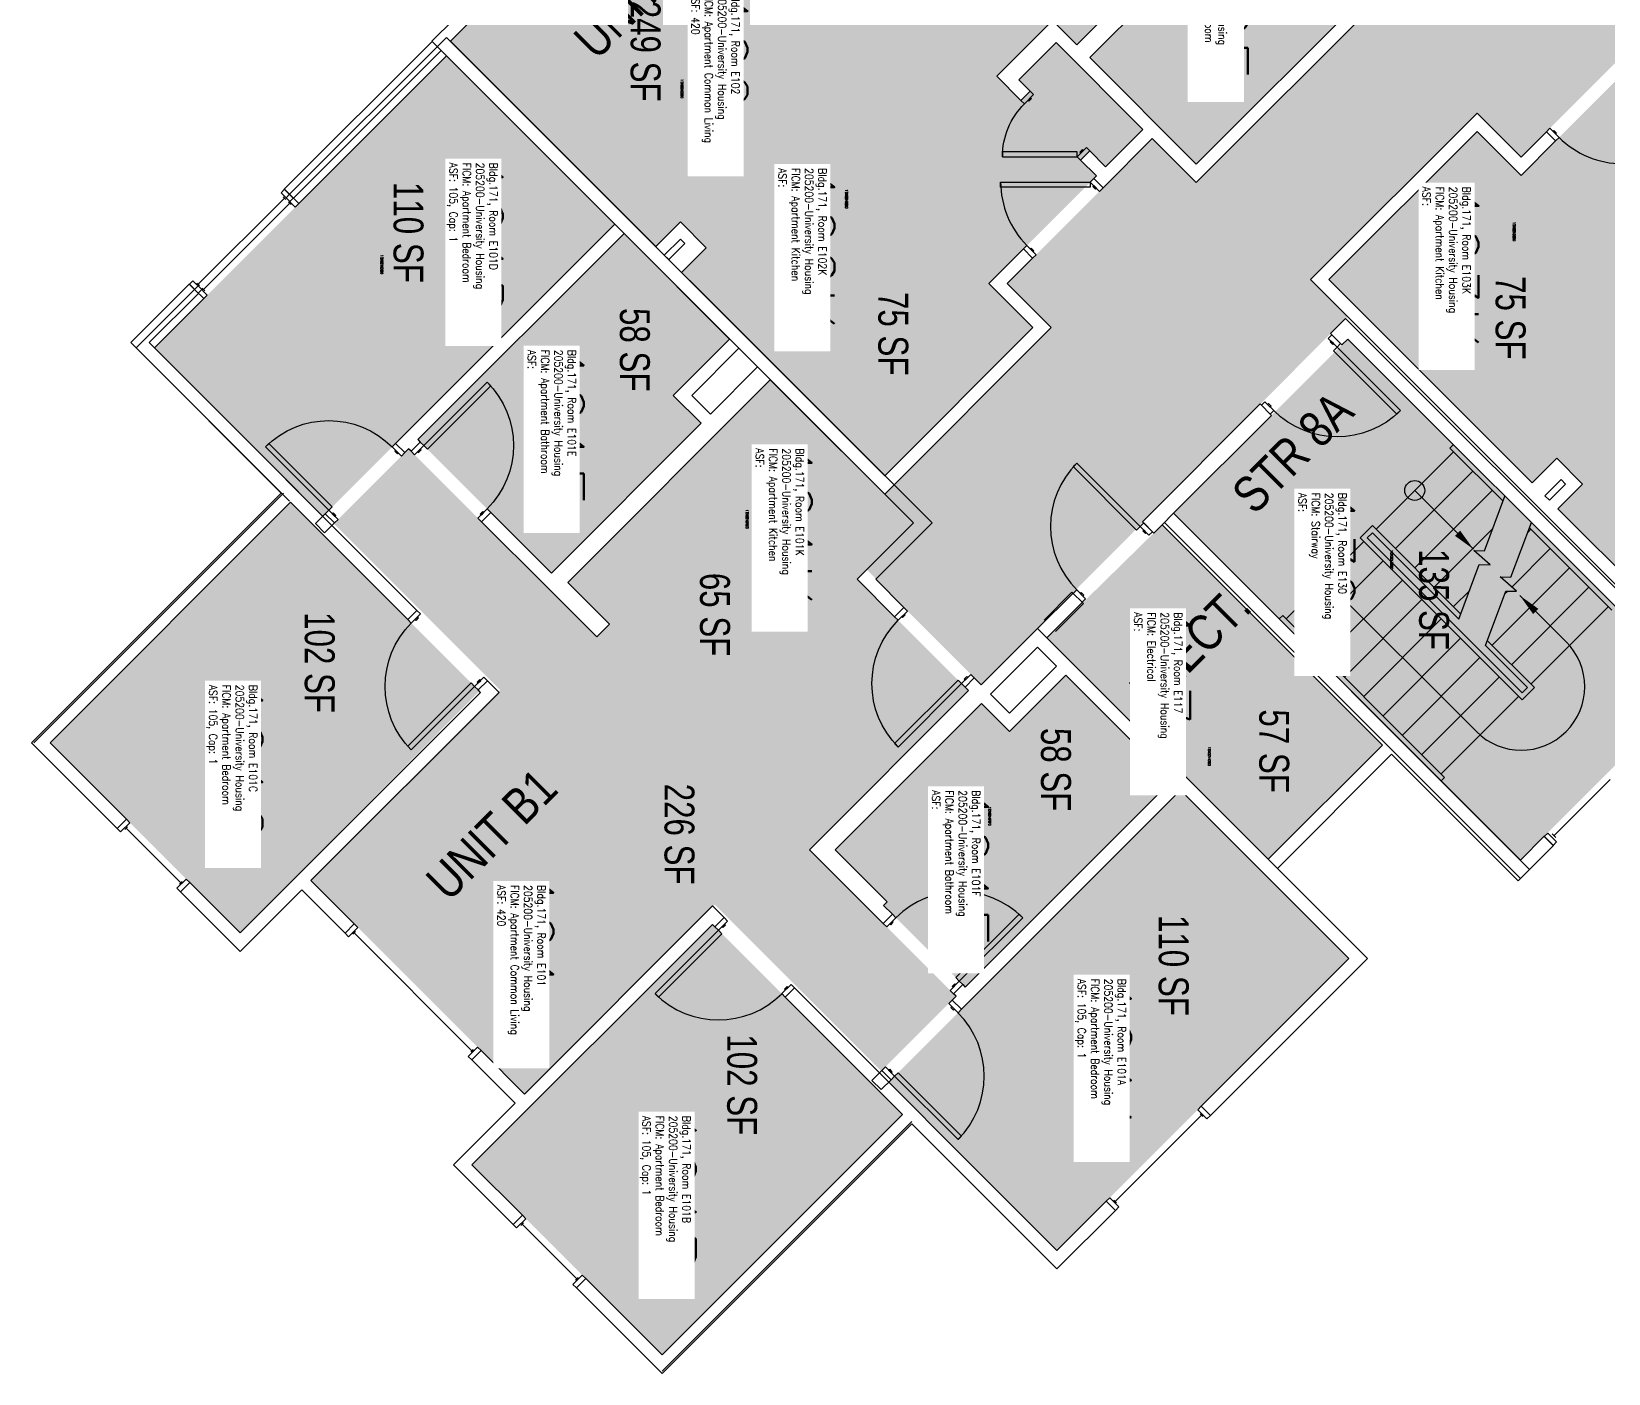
# Model space of a CAD drawing. Header units: inches. Extents: x 9163 to 12768, y -254 to 1312.
# Drawn here: x 9163 to 9797, y -254 to 285 of the extents above; entities that cross this region are included whole.
import ezdxf
from ezdxf.enums import TextEntityAlignment as Align

# ---------------------------------------------------------------- set-up
doc = ezdxf.new("R2010")
doc.units = ezdxf.units.IN
doc.header["$LTSCALE"] = 48
doc.header["$MEASUREMENT"] = 0
for name, color, linetype in [('A-AREA-IDEN', 1, 'Continuous'), ('A-DOOR', 2, 'Continuous'), ('A-FLOR', 94, 'Continuous'), ('A-GLAZ', 1, 'Continuous'), ('A-IDEN-RNUM', 7, 'Continuous'), ('A-IDEN-SNUM', 4, 'Continuous'), ('A-IDEN-VNUM', 4, 'Continuous'), ('A-WALL', 5, 'Continuous'), ('AREA-TEXT', 3, 'Continuous'), ('Rooms-Category-Color', 7, 'Continuous'), ('Rooms-College-Color', 7, 'Continuous'), ('Rooms-Department-Color', 7, 'Continuous'), ('Rooms-Division-Color', 7, 'Continuous'), ('Rooms-Information', 7, 'Continuous')]:
    doc.layers.add(name, color=color, linetype=linetype)
doc.styles.add('AREA', font='arial.ttf', dxfattribs={"width": 0.75, "height": 12})
doc.styles.add('DIMS', font='ARIALN.TTF')
doc.styles.add('ROOMSNUMBER', font='txt.shx', dxfattribs={"height": 0.03})
doc.styles.add('ROOMVNUMBER', font='simplex.shx', dxfattribs={"width": 0.85})
doc.styles.get("Standard").update_dxf_attribs({"font": 'ARIALN.TTF'})
doc.dimstyles.new('NBA 2004', dxfattribs={"dimscale": 128, "dimtxt": 0.125, "dimasz": 0.09375, "dimexe": 0.125, "dimexo": 0.125, "dimgap": 0.0625, "dimtad": 1, "dimdec": 3, "dimzin": 3, "dimdsep": 46, "dimlunit": 4, "dimtxsty": 'DIMS', "dimblk": 'ARCHTICK', "dimcen": 0.09375, "dimdle": 0.125, "dimclrd": 256, "dimclre": 256, "dimclrt": 2, "dimadec": 0, "dimazin": 0, "dimtfac": 0.75, "dimtdec": 3, "dimtmove": 2, "dimatfit": 2, "dimfxl": 0.125, "dimfrac": 2, "dimtolj": 1, "dimtzin": 0, "dimlwd": -1, "dimlwe": -1, "dimarcsym": 0})

# ---------------------------------------------------------------- blocks, each defined once
blk = doc.blocks.new('_ArchTick')
at = {"color": 0, "linetype": 'ByBlock', "const_width": 0.15}
blk.add_lwpolyline([(-0.5, -0.5), (0.5, 0.5)], dxfattribs=at)

msp = doc.modelspace()

# ---------------------------------------------------------------- hatches: boundary and pattern name
at = {"layer": 'Rooms-Category-Color', "true_color": 0xadadad}
for points in [[(10981.46, 999.18), (10981.46, 1009.26), (10925.69, 1009.26), (10925.69, 1034.26), (10843.37, 1034.26), (10843.37, 1009.26), (10416.27, 1009.26), (10206, 798.98), (10188.32, 816.66), (10130.11, 758.45), (10147.79, 740.77), (9631.02, 224.01), (9613.34, 241.68), (9555.13, 183.47), (9572.81, 165.79), (9505.89, 98.87), (9517.47, 87.29), (9506.15, 75.98), (9498.72, 68.54), (9513.59, 53.35), (9544.69, 22.24), (9691.06, 169.49), (9691.77, 170.2), (9676.92, 185.05), (9743.84, 251.97), (9761.52, 234.29), (9819.73, 292.51), (9802.05, 310.18), (10318.82, 826.95), (10336.49, 809.27), (10394.71, 867.48), (10377.03, 885.16), (10443.95, 952.08), (10554.07, 841.95), (10632.39, 920.61), (10981.46, 920.61)], [(9761.24, -48.12), (9831.24, 21.88), (9691.94, 161.18), (9621.94, 91.18)], [(9659.95, -47.77), (9705.82, -1.89), (9617.34, 86.58), (9571.03, 41.15)]]:
    msp.add_hatch(color=253, dxfattribs=at).paths.add_polyline_path(points)
at = {"layer": 'Rooms-Category-Color', "true_color": 0x728ef3}
for points in [[(9413.87, 198.31), (9473.37, 257.81), (9547.71, 183.47), (9590.93, 226.69), (9584.6, 233.02), (9588.31, 236.73), (9594.64, 230.41), (9609.63, 245.4), (9574.72, 280.31), (9559.73, 265.32), (9564.27, 260.78), (9560.56, 257.06), (9550.89, 266.73), (9573.3, 289.15), (9583.11, 279.34), (9603.44, 299.67), (9593.63, 309.48), (9718.11, 433.95), (9727.92, 424.14), (9748.25, 444.47), (9707.24, 485.48), (9512.78, 291.03), (9427.22, 376.59), (9331.41, 280.77)], [(9776.35, 93.04), (9835.85, 152.54), (9761.52, 226.87), (9804.74, 270.09), (9811.07, 263.76), (9814.78, 267.48), (9808.45, 273.8), (9823.44, 288.79), (9858.36, 253.88), (9843.37, 238.89), (9838.82, 243.43), (9835.11, 239.72), (9844.78, 230.05), (9867.2, 252.47), (9857.38, 262.28), (9877.71, 282.61), (9887.52, 272.8), (10012, 397.27), (10002.19, 407.08), (10022.52, 427.41), (10063.53, 386.4), (9869.07, 191.94), (9954.63, 106.38), (9858.82, 10.57), (9776.35, 93.04)], [(9711.02, 311.42), (9631.02, 231.43), (9588.24, 274.21), (9612.28, 298.25), (9600.79, 309.74), (9656.75, 365.7)], [(9329.82, 274.94), (9397.43, 207.32), (9309.4, 119.28), (9280.14, 90.03), (9212.53, 157.65)], [(9565.38, 165.79), (9473.37, 257.81), (9423.77, 208.21), (9434.12, 197.87), (9424.22, 187.97), (9505.89, 106.3)], [(9743.84, 244.55), (9835.85, 152.54), (9786.25, 102.94), (9775.91, 113.28), (9766.01, 103.38), (9684.34, 185.05)], [(9443.57, 161.18), (9420.95, 138.56), (9432.17, 127.33), (9371.98, 67.14), (9318.33, 120.79), (9401.15, 203.61)], [(9459.92, 144.83), (9517.47, 87.29), (9436.06, 5.89), (9378.52, 63.43)], [(9494.84, 64.67), (9539.57, 19.94), (9475.66, -43.97), (9534.52, -102.83), (9504.47, -132.88), (9437.65, -66.06), (9361.37, -142.34), (9275.1, -56.07), (9351.38, 20.21), (9284.56, 87.03), (9314.61, 117.08), (9390.19, 41.51), (9395.31, 46.63), (9436.06, 5.89)], [(9267.15, 95.6), (9343.03, 19.72), (9246.91, -77.38), (9170.54, -1.01)], [(9538.24, -99.12), (9505.45, -66.33), (9506.86, -64.91), (9485.92, -43.97), (9544.7, 14.81), (9556.01, 3.5), (9578.63, 26.13), (9621.06, -16.3)], [(9624.77, -20.01), (9692.39, -87.63), (9575.09, -204.92), (9507.48, -137.3)], [(9436.68, -73.93), (9513.05, -150.29), (9416.44, -246.9), (9340.07, -170.54)]]:
    msp.add_hatch(color=171, dxfattribs=at).paths.add_polyline_path(points)
at = {"layer": 'Rooms-College-Color', "true_color": 0xadadad}
for points in [[(10981.46, 999.18), (10981.46, 1009.26), (10925.69, 1009.26), (10925.69, 1034.26), (10843.37, 1034.26), (10843.37, 1009.26), (10416.27, 1009.26), (10206, 798.98), (10188.32, 816.66), (10130.11, 758.45), (10147.79, 740.77), (9631.02, 224.01), (9613.34, 241.68), (9555.13, 183.47), (9572.81, 165.79), (9505.89, 98.87), (9517.47, 87.29), (9506.15, 75.98), (9498.72, 68.54), (9513.59, 53.35), (9544.69, 22.24), (9691.06, 169.49), (9691.77, 170.2), (9676.92, 185.05), (9743.84, 251.97), (9761.52, 234.29), (9819.73, 292.51), (9802.05, 310.18), (10318.82, 826.95), (10336.49, 809.27), (10394.71, 867.48), (10377.03, 885.16), (10443.95, 952.08), (10554.07, 841.95), (10632.39, 920.61), (10981.46, 920.61)], [(9413.87, 198.31), (9473.37, 257.81), (9547.71, 183.47), (9590.93, 226.69), (9584.6, 233.02), (9588.31, 236.73), (9594.64, 230.41), (9609.63, 245.4), (9574.72, 280.31), (9559.73, 265.32), (9564.27, 260.78), (9560.56, 257.06), (9550.89, 266.73), (9573.3, 289.15), (9583.11, 279.34), (9603.44, 299.67), (9593.63, 309.48), (9718.11, 433.95), (9727.92, 424.14), (9748.25, 444.47), (9707.24, 485.48), (9512.78, 291.03), (9427.22, 376.59), (9331.41, 280.77)], [(9776.35, 93.04), (9835.85, 152.54), (9761.52, 226.87), (9804.74, 270.09), (9811.07, 263.76), (9814.78, 267.48), (9808.45, 273.8), (9823.44, 288.79), (9858.36, 253.88), (9843.37, 238.89), (9838.82, 243.43), (9835.11, 239.72), (9844.78, 230.05), (9867.2, 252.47), (9857.38, 262.28), (9877.71, 282.61), (9887.52, 272.8), (10012, 397.27), (10002.19, 407.08), (10022.52, 427.41), (10063.53, 386.4), (9869.07, 191.94), (9954.63, 106.38), (9858.82, 10.57), (9776.35, 93.04)], [(9711.02, 311.42), (9631.02, 231.43), (9588.24, 274.21), (9612.28, 298.25), (9600.79, 309.74), (9656.75, 365.7)], [(9329.82, 274.94), (9397.43, 207.32), (9309.4, 119.28), (9280.14, 90.03), (9212.53, 157.65)], [(9565.38, 165.79), (9473.37, 257.81), (9423.77, 208.21), (9434.12, 197.87), (9424.22, 187.97), (9505.89, 106.3)], [(9743.84, 244.55), (9835.85, 152.54), (9786.25, 102.94), (9775.91, 113.28), (9766.01, 103.38), (9684.34, 185.05)], [(9443.57, 161.18), (9420.95, 138.56), (9432.17, 127.33), (9371.98, 67.14), (9318.33, 120.79), (9401.15, 203.61)], [(9761.24, -48.12), (9831.24, 21.88), (9691.94, 161.18), (9621.94, 91.18)], [(9459.92, 144.83), (9517.47, 87.29), (9436.06, 5.89), (9378.52, 63.43)], [(9494.84, 64.67), (9539.57, 19.94), (9475.66, -43.97), (9534.52, -102.83), (9504.47, -132.88), (9437.65, -66.06), (9361.37, -142.34), (9275.1, -56.07), (9351.38, 20.21), (9284.56, 87.03), (9314.61, 117.08), (9390.19, 41.51), (9395.31, 46.63), (9436.06, 5.89)], [(9267.15, 95.6), (9343.03, 19.72), (9246.91, -77.38), (9170.54, -1.01)], [(9659.95, -47.77), (9705.82, -1.89), (9617.34, 86.58), (9571.03, 41.15)], [(9538.24, -99.12), (9505.45, -66.33), (9506.86, -64.91), (9485.92, -43.97), (9544.7, 14.81), (9556.01, 3.5), (9578.63, 26.13), (9621.06, -16.3)], [(9624.77, -20.01), (9692.39, -87.63), (9575.09, -204.92), (9507.48, -137.3)], [(9436.68, -73.93), (9513.05, -150.29), (9416.44, -246.9), (9340.07, -170.54)]]:
    msp.add_hatch(color=253, dxfattribs=at).paths.add_polyline_path(points)
at = {"layer": 'Rooms-Department-Color', "true_color": 0xacacac}
for points in [[(10981.46, 999.18), (10981.46, 1009.26), (10925.69, 1009.26), (10925.69, 1034.26), (10843.37, 1034.26), (10843.37, 1009.26), (10416.27, 1009.26), (10206, 798.98), (10188.32, 816.66), (10130.11, 758.45), (10147.79, 740.77), (9631.02, 224.01), (9613.34, 241.68), (9555.13, 183.47), (9572.81, 165.79), (9505.89, 98.87), (9517.47, 87.29), (9506.15, 75.98), (9498.72, 68.54), (9513.59, 53.35), (9544.69, 22.24), (9691.06, 169.49), (9691.77, 170.2), (9676.92, 185.05), (9743.84, 251.97), (9761.52, 234.29), (9819.73, 292.51), (9802.05, 310.18), (10318.82, 826.95), (10336.49, 809.27), (10394.71, 867.48), (10377.03, 885.16), (10443.95, 952.08), (10554.07, 841.95), (10632.39, 920.61), (10981.46, 920.61)], [(9761.24, -48.12), (9831.24, 21.88), (9691.94, 161.18), (9621.94, 91.18)], [(9659.95, -47.77), (9705.82, -1.89), (9617.34, 86.58), (9571.03, 41.15)]]:
    msp.add_hatch(color=253, dxfattribs=at).paths.add_polyline_path(points)
at = {"layer": 'Rooms-Department-Color', "true_color": 0x604aed}
for points in [[(9413.87, 198.31), (9473.37, 257.81), (9547.71, 183.47), (9590.93, 226.69), (9584.6, 233.02), (9588.31, 236.73), (9594.64, 230.41), (9609.63, 245.4), (9574.72, 280.31), (9559.73, 265.32), (9564.27, 260.78), (9560.56, 257.06), (9550.89, 266.73), (9573.3, 289.15), (9583.11, 279.34), (9603.44, 299.67), (9593.63, 309.48), (9718.11, 433.95), (9727.92, 424.14), (9748.25, 444.47), (9707.24, 485.48), (9512.78, 291.03), (9427.22, 376.59), (9331.41, 280.77)], [(9776.35, 93.04), (9835.85, 152.54), (9761.52, 226.87), (9804.74, 270.09), (9811.07, 263.76), (9814.78, 267.48), (9808.45, 273.8), (9823.44, 288.79), (9858.36, 253.88), (9843.37, 238.89), (9838.82, 243.43), (9835.11, 239.72), (9844.78, 230.05), (9867.2, 252.47), (9857.38, 262.28), (9877.71, 282.61), (9887.52, 272.8), (10012, 397.27), (10002.19, 407.08), (10022.52, 427.41), (10063.53, 386.4), (9869.07, 191.94), (9954.63, 106.38), (9858.82, 10.57), (9776.35, 93.04)], [(9711.02, 311.42), (9631.02, 231.43), (9588.24, 274.21), (9612.28, 298.25), (9600.79, 309.74), (9656.75, 365.7)], [(9329.82, 274.94), (9397.43, 207.32), (9309.4, 119.28), (9280.14, 90.03), (9212.53, 157.65)], [(9565.38, 165.79), (9473.37, 257.81), (9423.77, 208.21), (9434.12, 197.87), (9424.22, 187.97), (9505.89, 106.3)], [(9743.84, 244.55), (9835.85, 152.54), (9786.25, 102.94), (9775.91, 113.28), (9766.01, 103.38), (9684.34, 185.05)], [(9443.57, 161.18), (9420.95, 138.56), (9432.17, 127.33), (9371.98, 67.14), (9318.33, 120.79), (9401.15, 203.61)], [(9459.92, 144.83), (9517.47, 87.29), (9436.06, 5.89), (9378.52, 63.43)], [(9494.84, 64.67), (9539.57, 19.94), (9475.66, -43.97), (9534.52, -102.83), (9504.47, -132.88), (9437.65, -66.06), (9361.37, -142.34), (9275.1, -56.07), (9351.38, 20.21), (9284.56, 87.03), (9314.61, 117.08), (9390.19, 41.51), (9395.31, 46.63), (9436.06, 5.89)], [(9267.15, 95.6), (9343.03, 19.72), (9246.91, -77.38), (9170.54, -1.01)], [(9538.24, -99.12), (9505.45, -66.33), (9506.86, -64.91), (9485.92, -43.97), (9544.7, 14.81), (9556.01, 3.5), (9578.63, 26.13), (9621.06, -16.3)], [(9624.77, -20.01), (9692.39, -87.63), (9575.09, -204.92), (9507.48, -137.3)], [(9436.68, -73.93), (9513.05, -150.29), (9416.44, -246.9), (9340.07, -170.54)]]:
    msp.add_hatch(color=173, dxfattribs=at).paths.add_polyline_path(points)
at = {"layer": 'Rooms-Division-Color', "true_color": 0xadadad}
for points in [[(10981.46, 999.18), (10981.46, 1009.26), (10925.69, 1009.26), (10925.69, 1034.26), (10843.37, 1034.26), (10843.37, 1009.26), (10416.27, 1009.26), (10206, 798.98), (10188.32, 816.66), (10130.11, 758.45), (10147.79, 740.77), (9631.02, 224.01), (9613.34, 241.68), (9555.13, 183.47), (9572.81, 165.79), (9505.89, 98.87), (9517.47, 87.29), (9506.15, 75.98), (9498.72, 68.54), (9513.59, 53.35), (9544.69, 22.24), (9691.06, 169.49), (9691.77, 170.2), (9676.92, 185.05), (9743.84, 251.97), (9761.52, 234.29), (9819.73, 292.51), (9802.05, 310.18), (10318.82, 826.95), (10336.49, 809.27), (10394.71, 867.48), (10377.03, 885.16), (10443.95, 952.08), (10554.07, 841.95), (10632.39, 920.61), (10981.46, 920.61)], [(9761.24, -48.12), (9831.24, 21.88), (9691.94, 161.18), (9621.94, 91.18)], [(9659.95, -47.77), (9705.82, -1.89), (9617.34, 86.58), (9571.03, 41.15)]]:
    msp.add_hatch(color=253, dxfattribs=at).paths.add_polyline_path(points)
at = {"layer": 'Rooms-Division-Color', "true_color": 0x604aed}
for points in [[(9413.87, 198.31), (9473.37, 257.81), (9547.71, 183.47), (9590.93, 226.69), (9584.6, 233.02), (9588.31, 236.73), (9594.64, 230.41), (9609.63, 245.4), (9574.72, 280.31), (9559.73, 265.32), (9564.27, 260.78), (9560.56, 257.06), (9550.89, 266.73), (9573.3, 289.15), (9583.11, 279.34), (9603.44, 299.67), (9593.63, 309.48), (9718.11, 433.95), (9727.92, 424.14), (9748.25, 444.47), (9707.24, 485.48), (9512.78, 291.03), (9427.22, 376.59), (9331.41, 280.77)], [(9776.35, 93.04), (9835.85, 152.54), (9761.52, 226.87), (9804.74, 270.09), (9811.07, 263.76), (9814.78, 267.48), (9808.45, 273.8), (9823.44, 288.79), (9858.36, 253.88), (9843.37, 238.89), (9838.82, 243.43), (9835.11, 239.72), (9844.78, 230.05), (9867.2, 252.47), (9857.38, 262.28), (9877.71, 282.61), (9887.52, 272.8), (10012, 397.27), (10002.19, 407.08), (10022.52, 427.41), (10063.53, 386.4), (9869.07, 191.94), (9954.63, 106.38), (9858.82, 10.57), (9776.35, 93.04)], [(9711.02, 311.42), (9631.02, 231.43), (9588.24, 274.21), (9612.28, 298.25), (9600.79, 309.74), (9656.75, 365.7)], [(9329.82, 274.94), (9397.43, 207.32), (9309.4, 119.28), (9280.14, 90.03), (9212.53, 157.65)], [(9565.38, 165.79), (9473.37, 257.81), (9423.77, 208.21), (9434.12, 197.87), (9424.22, 187.97), (9505.89, 106.3)], [(9743.84, 244.55), (9835.85, 152.54), (9786.25, 102.94), (9775.91, 113.28), (9766.01, 103.38), (9684.34, 185.05)], [(9443.57, 161.18), (9420.95, 138.56), (9432.17, 127.33), (9371.98, 67.14), (9318.33, 120.79), (9401.15, 203.61)], [(9459.92, 144.83), (9517.47, 87.29), (9436.06, 5.89), (9378.52, 63.43)], [(9494.84, 64.67), (9539.57, 19.94), (9475.66, -43.97), (9534.52, -102.83), (9504.47, -132.88), (9437.65, -66.06), (9361.37, -142.34), (9275.1, -56.07), (9351.38, 20.21), (9284.56, 87.03), (9314.61, 117.08), (9390.19, 41.51), (9395.31, 46.63), (9436.06, 5.89)], [(9267.15, 95.6), (9343.03, 19.72), (9246.91, -77.38), (9170.54, -1.01)], [(9538.24, -99.12), (9505.45, -66.33), (9506.86, -64.91), (9485.92, -43.97), (9544.7, 14.81), (9556.01, 3.5), (9578.63, 26.13), (9621.06, -16.3)], [(9624.77, -20.01), (9692.39, -87.63), (9575.09, -204.92), (9507.48, -137.3)], [(9436.68, -73.93), (9513.05, -150.29), (9416.44, -246.9), (9340.07, -170.54)]]:
    msp.add_hatch(color=173, dxfattribs=at).paths.add_polyline_path(points)

# ---------------------------------------------------------------- linework, layer by layer
at = {"layer": 'A-DOOR'}
for points in [[(9565.69, 259.36), (9564.27, 260.78), (9560.56, 257.06), (9561.97, 255.65)], [(9564.45, 258.12), (9564.8, 257.77), (9563.74, 256.71), (9563.39, 257.06)], [(9773.11, 245.88), (9771.69, 244.47), (9775.4, 240.76), (9776.82, 242.17)], [(9774.34, 244.64), (9774.7, 245), (9775.76, 243.94), (9775.4, 243.58)], [(9583.19, 234.44), (9583.19, 236.44), (9553.19, 236.44), (9553.19, 234.44)], [(9586.9, 238.15), (9588.31, 236.73), (9584.6, 233.02), (9583.19, 234.44)], [(9585.66, 236.91), (9585.31, 237.26), (9584.25, 236.2), (9584.6, 235.85)], [(9588.46, 224.23), (9588.46, 222.23), (9552.46, 222.23), (9552.46, 224.23)], [(9592.18, 220.51), (9593.59, 221.93), (9589.88, 225.64), (9588.46, 224.23)], [(9590.94, 221.75), (9590.58, 221.4), (9589.52, 222.46), (9589.88, 222.81)], [(9566.72, 195.06), (9565.31, 193.64), (9561.59, 197.36), (9563.01, 198.77)], [(9565.48, 196.3), (9565.84, 196.65), (9564.78, 197.71), (9564.42, 197.36)], [(9684.08, 161.45), (9685.49, 162.86), (9689.03, 159.33), (9687.61, 157.91)], [(9685.14, 160.39), (9684.78, 160.04), (9685.85, 158.97), (9686.2, 159.33)], [(9687.61, 157.91), (9686.2, 156.5), (9711.65, 131.04), (9713.07, 132.46)], [(9320.71, 118.4), (9322.13, 116.99), (9347.58, 142.45), (9346.17, 143.86)], [(9658.62, 135.99), (9657.21, 134.58), (9660.74, 131.04), (9662.16, 132.46)], [(9659.68, 134.93), (9660.04, 135.29), (9661.1, 134.23), (9660.74, 133.87)], [(9282.53, 92.41), (9283.94, 93.83), (9258.48, 119.28), (9257.07, 117.87)], [(9311.69, 114.16), (9313.11, 115.57), (9309.4, 119.28), (9307.98, 117.87)], [(9310.46, 115.4), (9310.1, 115.04), (9309.04, 116.1), (9309.4, 116.46)], [(9317, 114.69), (9315.59, 116.11), (9319.3, 119.82), (9320.71, 118.4)], [(9318.24, 115.93), (9318.59, 115.58), (9319.65, 116.64), (9319.3, 116.99)], [(9608.51, 85.88), (9607.09, 84.46), (9581.64, 109.92), (9583.05, 111.33)], [(9286.24, 88.7), (9284.82, 87.29), (9281.11, 91), (9282.53, 92.41)], [(9285, 89.94), (9285.35, 90.29), (9284.29, 91.35), (9283.94, 91)], [(9342.46, 89.24), (9343.87, 87.82), (9347.58, 91.53), (9346.17, 92.95)], [(9343.69, 90.47), (9343.34, 90.83), (9344.4, 91.89), (9344.75, 91.53)], [(9612.04, 82.34), (9613.46, 83.76), (9609.92, 87.29), (9608.51, 85.88)], [(9610.98, 83.4), (9610.63, 83.05), (9609.57, 84.11), (9609.92, 84.46)], [(9586.59, 56.89), (9585.17, 55.47), (9581.64, 59.01), (9583.05, 60.42)], [(9585.52, 57.95), (9585.88, 58.3), (9584.82, 59.36), (9584.46, 59.01)], [(9319.39, 50.79), (9317.97, 52.2), (9314.26, 48.49), (9315.67, 47.08)], [(9515, 51.94), (9513.59, 53.35), (9509.87, 49.64), (9511.29, 48.22)], [(9513.76, 50.7), (9514.12, 50.34), (9513.06, 49.28), (9512.7, 49.64)], [(9318.15, 49.55), (9318.5, 49.2), (9317.44, 48.14), (9317.09, 48.49)], [(9540.46, 26.48), (9541.87, 25.07), (9538.16, 21.35), (9536.74, 22.77)], [(9539.22, 25.24), (9538.86, 25.6), (9537.8, 24.54), (9538.16, 24.18)], [(9341.13, 21.62), (9339.72, 23.03), (9314.26, -2.42), (9315.67, -3.84)], [(9344.84, 25.33), (9346.26, 23.92), (9342.54, 20.21), (9341.13, 21.62)], [(9343.61, 24.09), (9343.25, 24.45), (9342.19, 23.39), (9342.54, 23.03)], [(9536.74, 22.77), (9535.33, 24.18), (9509.87, -1.27), (9511.29, -2.69)], [(9442.78, -72.6), (9441.36, -71.19), (9437.65, -74.9), (9439.06, -76.32)], [(9441.54, -73.84), (9441.89, -74.19), (9440.83, -75.25), (9440.48, -74.9)], [(9506.68, -74.99), (9505.27, -73.57), (9508.98, -69.86), (9510.39, -71.28)], [(9507.92, -73.75), (9508.27, -74.11), (9509.33, -73.04), (9508.98, -72.69)], [(9535.85, -96.73), (9534.44, -95.32), (9559.89, -69.86), (9561.31, -71.28)], [(9439.06, -76.32), (9440.48, -77.73), (9415.02, -103.19), (9413.61, -101.77)], [(9468.23, -98.06), (9469.65, -99.47), (9465.93, -103.19), (9464.52, -101.77)], [(9467, -99.3), (9466.64, -98.94), (9465.58, -100), (9465.93, -100.36)], [(9532.14, -100.45), (9533.55, -101.86), (9537.26, -98.15), (9535.85, -96.73)], [(9533.38, -99.21), (9533.02, -98.85), (9534.08, -97.79), (9534.44, -98.15)], [(9531.6, -105.75), (9533.02, -104.34), (9536.73, -108.05), (9535.32, -109.46)], [(9532.84, -106.99), (9532.49, -107.34), (9533.55, -108.4), (9533.9, -108.05)], [(9506.15, -131.21), (9504.73, -132.62), (9508.45, -136.33), (9509.86, -134.92)], [(9507.39, -132.45), (9507.74, -132.09), (9508.8, -133.15), (9508.45, -133.51)], [(9509.86, -134.92), (9511.27, -133.51), (9536.73, -158.96), (9535.32, -160.38)]]:
    msp.add_lwpolyline(points, close=True, dxfattribs=at)
at = {"layer": 'A-DOOR', "extrusion": (2.24931e-68, -2.24931e-68, -1)}
msp.add_arc((-9583.19, 234.44), 30, 360, 45, dxfattribs=at)
at = {"layer": 'A-DOOR'}
for centre, start, end in [((9802.27, 267.63), 225, 270), ((9588.46, 224.23), 180, 225), ((9608.51, 85.88), 135, 225), ((9535.85, -96.73), 45, 135), ((9439.06, -76.32), 225, 315), ((9509.86, -134.92), 315, 45)]:
    msp.add_arc(centre, 36, start, end, dxfattribs=at)
at = {"layer": 'A-DOOR', "extrusion": (0, 0, -1)}
for centre, start, end in [((-9320.71, 118.4), 135, 225), ((-9282.53, 92.41), 45, 135), ((-9687.61, 157.91), 225, 315), ((-9341.13, 21.62), 315, 45), ((-9536.74, 22.77), 315, 45)]:
    msp.add_arc(centre, 36, start, end, dxfattribs=at)
at = {"layer": 'A-FLOR'}
for p, q in [((9703.26, 84.82), (9734.37, 115.93)), ((9732.96, 117.34), (9734.37, 118.76)), ((9732.96, 117.34), (9754.29, 96.01)), ((9711.04, 77.04), (9742.15, 108.15)), ((9718.81, 69.26), (9749.93, 100.37)), ((9696.89, 81.28), (9701.84, 86.23)), ((9699.72, 81.28), (9701.84, 83.4)), ((9737.35, 50.72), (9701.84, 86.23)), ((9736.59, 48.66), (9701.84, 83.4)), ((9726.59, 61.48), (9750.22, 85.11)), ((9764.21, 83.54), (9765.48, 84.82)), ((9764.9, 85.4), (9798.01, 52.29)), ((9698.31, 79.87), (9667.2, 48.75)), ((9696.89, 81.28), (9761.95, 16.23)), ((9699.72, 81.28), (9761.95, 19.06)), ((9757.8, 61.58), (9773.26, 77.04)), ((9706.09, 72.09), (9674.97, 40.98)), ((9682.75, 64.31), (9743.56, 3.5)), ((9713.86, 64.31), (9682.75, 33.2)), ((9749.93, 38.15), (9781.04, 69.26)), ((9749.93, 38.15), (9781.04, 69.26)), ((9734.37, 53.7), (9740.91, 60.24)), ((9754.91, 58.69), (9756.16, 59.94)), ((9757.7, 30.37), (9788.82, 61.48)), ((9721.64, 56.53), (9690.53, 25.42)), ((9765.48, 22.59), (9796.6, 53.7)), ((9665.78, 50.17), (9664.37, 48.75)), ((9665.78, 50.17), (9730.83, -14.89)), ((9729.42, 48.75), (9698.31, 17.64)), ((9737.2, 40.98), (9706.09, 9.86)), ((9747.19, 38.05), (9764.07, 21.18)), ((9747.96, 40.11), (9766.9, 21.18)), ((9744.98, 33.2), (9713.86, 2.09)), ((9752.76, 25.42), (9721.64, -5.69)), ((9761.95, 19.06), (9764.07, 21.18)), ((9761.95, 16.23), (9766.9, 21.18)), ((9760.53, 17.64), (9729.42, -13.47)), ((9730.83, -14.89), (9729.42, -16.3))]:
    msp.add_line(p, q, dxfattribs=at)
for points in [[(9736.59, 48.66), (9744.76, 70.56), (9749.14, 70.5), (9742.49, 76.22), (9746.87, 76.17), (9755.06, 98.06)], [(9747.19, 38.05), (9755.36, 59.95), (9759.75, 59.9), (9753.1, 65.61), (9757.48, 65.56), (9765.67, 87.46)]]:
    msp.add_lwpolyline(points, dxfattribs=at)
for centre in [(9718.81, 100.37), (9682.75, 64.31)]:
    msp.add_circle(centre, 4, dxfattribs=at)
msp.add_arc((9761.59, 21.53), 25.5, 225, 45, dxfattribs=at)
at = {"layer": 'A-GLAZ'}
for p, q in [((9264.75, 217.8), (9230.1, 183.16)), ((9266.86, 215.7), (9232.21, 181.05)), ((9264.75, 221.34), (9263.34, 219.93)), ((9263.34, 219.93), (9266.87, 216.39)), ((9264.22, 218.33), (9265.28, 217.27)), ((9264.58, 218.69), (9265.64, 217.63)), ((9268.29, 217.8), (9264.75, 221.34)), ((9267.39, 215.17), (9266.33, 216.23)), ((9266.87, 216.39), (9268.29, 217.8)), ((9226.56, 183.16), (9227.97, 184.58)), ((9227.97, 184.58), (9231.51, 181.04)), ((9230.09, 179.63), (9226.56, 183.16)), ((9230.27, 182.28), (9229.21, 183.34)), ((9229.57, 183.69), (9230.63, 182.63)), ((9231.51, 181.04), (9230.09, 179.63)), ((9232.74, 180.52), (9231.68, 181.58)), ((9774.76, -38.31), (9797.39, -15.68)), ((9201.65, -34.77), (9200.59, -35.83)), ((9223.04, -57.22), (9201.12, -35.3)), ((9775.47, -39.02), (9774.06, -37.6)), ((9223.57, -56.69), (9222.51, -57.75)), ((9293.22, -76.85), (9292.16, -77.91)), ((9340.07, -124.75), (9292.69, -77.38)), ((9340.6, -124.22), (9339.54, -125.28)), ((9633.14, -150.59), (9598.49, -185.23)), ((9633.67, -151.12), (9632.61, -150.06)), ((9599.02, -185.76), (9597.96, -184.7)), ((9360.75, -193.87), (9359.69, -194.93)), ((9360.22, -194.4), (9382.14, -216.32)), ((9382.67, -215.79), (9381.61, -216.85))]:
    msp.add_line(p, q, dxfattribs=at)
for points in [[(9265.36, 217.91), (9266.77, 219.32), (9270.48, 215.61), (9269.07, 214.19)], [(9230, 182.55), (9228.59, 181.14), (9232.3, 177.42), (9233.71, 178.84)], [(9198.91, -36.81), (9197.5, -35.39), (9201.21, -31.68), (9202.63, -33.09)], [(9772.29, -37.25), (9770.87, -38.66), (9774.41, -42.2), (9775.82, -40.78)], [(9221.54, -59.43), (9222.96, -60.85), (9226.67, -57.13), (9225.25, -55.72)], [(9290.48, -78.88), (9289.07, -77.46), (9292.78, -73.75), (9294.2, -75.17)], [(9338.57, -126.96), (9339.98, -128.38), (9343.69, -124.66), (9342.28, -123.25)], [(9631.64, -148.38), (9633.05, -146.96), (9636.77, -150.67), (9635.35, -152.09)], [(9596.28, -183.73), (9594.87, -185.15), (9598.58, -188.86), (9600, -187.44)], [(9358.01, -195.9), (9356.6, -194.49), (9360.31, -190.78), (9361.73, -192.19)], [(9380.64, -218.53), (9382.05, -219.95), (9385.77, -216.23), (9384.35, -214.82)]]:
    msp.add_lwpolyline(points, close=True, dxfattribs=at)
at = {"layer": 'A-WALL'}
for p, q in [((9800.31, 393.29), (9631.02, 224.01)), ((9631.02, 231.43), (9711.02, 311.43)), ((9323.98, 280.77), (9350.41, 307.2)), ((9354.12, 303.48), (9331.41, 280.77)), ((9583.11, 279.34), (9603.44, 299.67)), ((9612.28, 298.25), (9588.24, 274.21)), ((9550.89, 266.73), (9573.3, 289.15)), ((9573.3, 289.15), (9583.11, 279.34)), ((9324.01, 280.75), (9264.66, 221.43)), ((9266.77, 219.32), (9329.82, 282.36)), ((9505.89, 98.87), (9323.98, 280.77)), ((9327.72, 277.03), (9324.01, 280.75)), ((9329.82, 282.36), (9524.89, 87.29)), ((9331.41, 280.77), (9413.87, 198.31)), ((9574.72, 280.31), (9559.73, 265.32)), ((9609.63, 245.4), (9574.72, 280.31)), ((9268.38, 217.71), (9327.72, 277.03)), ((9329.82, 274.94), (9270.48, 215.61)), ((9397.43, 207.32), (9329.82, 274.94)), ((9588.24, 274.21), (9631.02, 231.43)), ((9560.56, 257.06), (9550.89, 266.73)), ((9559.73, 265.32), (9564.27, 260.78)), ((9564.27, 260.78), (9560.56, 257.06)), ((9743.84, 251.97), (9676.92, 185.05)), ((9761.52, 234.29), (9743.84, 251.97)), ((9613.34, 241.68), (9593.59, 221.93)), ((9594.64, 230.41), (9609.63, 245.4)), ((9631.02, 224.01), (9613.34, 241.68)), ((9684.34, 185.05), (9743.84, 244.55)), ((9743.84, 244.55), (9761.52, 226.87)), ((9771.69, 244.47), (9761.52, 234.29)), ((9761.52, 226.87), (9775.4, 240.76)), ((9775.4, 240.76), (9771.69, 244.47)), ((9584.6, 233.02), (9588.31, 236.73)), ((9588.31, 236.73), (9594.64, 230.41)), ((9590.93, 226.69), (9584.6, 233.02)), ((9589.88, 225.64), (9590.93, 226.69)), ((9593.59, 221.93), (9589.88, 225.64)), ((9264.66, 221.43), (9268.38, 217.71)), ((9270.48, 215.61), (9266.77, 219.32)), ((9309.4, 119.28), (9397.43, 207.32)), ((9401.15, 203.61), (9318.33, 120.79)), ((9443.57, 161.18), (9401.15, 203.61)), ((9413.87, 198.31), (9423.77, 208.21)), ((9423.77, 208.21), (9434.12, 197.87)), ((9423.77, 201.31), (9417.32, 194.86)), ((9419.09, 193.09), (9425.54, 199.55)), ((9425.54, 199.55), (9423.77, 201.31)), ((9434.12, 197.87), (9424.22, 187.97)), ((9547.71, 183.47), (9561.59, 197.36)), ((9561.59, 197.36), (9565.31, 193.64)), ((9417.32, 194.86), (9419.09, 193.09)), ((9565.31, 193.64), (9555.13, 183.47)), ((9424.22, 187.97), (9505.89, 106.3)), ((9676.92, 185.05), (9858.82, 3.15)), ((9766.01, 103.38), (9684.34, 185.05)), ((9226.47, 183.25), (9202.98, 159.77)), ((9205.1, 157.65), (9228.59, 181.14)), ((9210.4, 159.77), (9230.18, 179.54)), ((9232.3, 177.42), (9212.53, 157.65)), ((9230.18, 179.54), (9226.47, 183.25)), ((9228.59, 181.14), (9232.3, 177.42)), ((9565.38, 165.79), (9547.71, 183.47)), ((9555.13, 183.47), (9572.81, 165.79)), ((9572.81, 165.79), (9505.89, 98.87)), ((9505.89, 106.3), (9565.38, 165.79)), ((9684.96, 163.39), (9691.06, 169.49)), ((9691.06, 169.49), (9838.67, 21.88)), ((9202.98, 159.77), (9266.71, 96.04)), ((9270.42, 99.75), (9210.4, 159.77)), ((9420.95, 138.56), (9443.57, 161.18)), ((9689.56, 158.8), (9684.96, 163.39)), ((9691.94, 161.18), (9689.56, 158.8)), ((9831.24, 21.88), (9691.94, 161.18)), ((9263.44, 99.31), (9205.1, 157.65)), ((9212.53, 157.65), (9317.97, 52.2)), ((9447.29, 157.47), (9428.37, 138.56)), ((9454.8, 149.96), (9447.29, 157.47)), ((9435.88, 131.04), (9454.8, 149.96)), ((9459.92, 144.83), (9378.52, 63.43)), ((9517.47, 87.29), (9459.92, 144.83)), ((9432.17, 127.33), (9420.95, 138.56)), ((9428.37, 138.56), (9435.88, 131.04)), ((9656.68, 135.11), (9609.39, 87.82)), ((9656.68, 135.11), (9661.27, 130.51)), ((9371.98, 67.14), (9432.17, 127.33)), ((9661.27, 130.51), (9621.94, 91.18)), ((9318.33, 120.79), (9319.3, 119.82)), ((9313.11, 115.57), (9309.4, 119.28)), ((9314.61, 117.08), (9313.11, 115.57)), ((9315.59, 116.11), (9314.61, 117.08)), ((9319.3, 119.82), (9315.59, 116.11)), ((9775.91, 113.28), (9766.01, 103.38)), ((9786.25, 102.94), (9775.91, 113.28)), ((9771.14, 98.25), (9777.59, 104.7)), ((9779.36, 102.94), (9772.91, 96.48)), ((9776.35, 93.04), (9786.25, 102.94)), ((9777.59, 104.7), (9779.36, 102.94)), ((9163.12, -1.01), (9263.44, 99.31)), ((9164, -1.01), (9264.32, 99.31)), ((9267.15, 95.6), (9170.54, -1.01)), ((9314.26, 48.49), (9267.15, 95.6)), ((9772.91, 96.48), (9771.14, 98.25)), ((9277.14, 87.03), (9281.11, 91)), ((9281.11, 91), (9284.82, 87.29)), ((9343.87, 87.82), (9347.58, 91.53)), ((9347.58, 91.53), (9371.98, 67.14)), ((9621.94, 91.18), (9617.34, 86.58)), ((9764.95, -51.83), (9621.94, 91.18)), ((9621.94, 91.18), (9761.24, -48.12)), ((9858.82, 10.57), (9776.35, 93.04)), ((9280.85, 83.31), (9277.14, 87.03)), ((9284.82, 87.29), (9280.85, 83.31)), ((9370.21, 61.48), (9343.87, 87.82)), ((9494.84, 64.67), (9517.47, 87.29)), ((9524.89, 87.29), (9502.27, 64.67)), ((9613.99, 83.23), (9609.39, 87.82)), ((9618.23, 87.47), (9613.99, 83.23)), ((9617.34, 86.58), (9705.82, -1.89)), ((9761.24, -55.54), (9618.23, 87.47)), ((9378.52, 63.43), (9395.31, 46.63)), ((9509.87, 49.64), (9494.84, 64.67)), ((9502.27, 64.67), (9513.59, 53.35)), ((9390.19, 41.51), (9370.21, 61.48)), ((9581.55, 59.1), (9567.32, 44.87)), ((9569.88, 48.31), (9581.11, 59.54)), ((9581.11, 59.54), (9585.7, 54.94)), ((9317.97, 52.2), (9314.26, 48.49)), ((9513.59, 53.35), (9509.87, 49.64)), ((9571.03, 41.15), (9585.26, 55.38)), ((9585.7, 54.94), (9574.48, 43.72)), ((9395.31, 46.63), (9390.19, 41.51)), ((9544.69, 22.24), (9567.32, 44.87)), ((9567.32, 44.87), (9571.03, 41.15)), ((9567.32, 44.87), (9699.81, -87.63)), ((9567.32, 37.44), (9548.41, 18.53)), ((9574.92, 29.84), (9567.32, 37.44)), ((9556.01, 10.93), (9574.92, 29.84)), ((9578.63, 26.13), (9556.01, 3.5)), ((9621.06, -16.3), (9578.63, 26.13)), ((9246.91, -77.38), (9343.52, 19.23)), ((9350.94, 19.23), (9275.37, -56.34)), ((9342.54, 20.21), (9346.26, 23.92)), ((9343.52, 19.23), (9342.54, 20.21)), ((9346.26, 23.92), (9350.94, 19.23)), ((9475.66, -43.97), (9539.57, 19.94)), ((9538.16, 21.35), (9541.87, 25.07)), ((9539.57, 19.94), (9538.16, 21.35)), ((9541.87, 25.07), (9544.69, 22.24)), ((9544.7, 14.81), (9485.92, -43.97)), ((9556.01, 3.5), (9544.7, 14.81)), ((9548.41, 18.53), (9556.01, 10.93)), ((9197.5, -35.39), (9163.12, -1.01)), ((9170.54, -1.01), (9201.21, -31.68)), ((9705.82, -1.89), (9659.95, -47.77)), ((9663.66, -51.48), (9709.53, -5.6)), ((9709.53, -5.6), (9760.36, -56.43)), ((9538.24, -99.12), (9621.06, -16.3)), ((9624.77, -20.01), (9536.73, -108.05)), ((9692.39, -87.63), (9624.77, -20.01)), ((9201.21, -31.68), (9197.5, -35.39)), ((9500.05, -68.36), (9475.66, -43.97)), ((9485.92, -43.97), (9506.86, -64.91)), ((9761.24, -48.12), (9770.79, -38.57)), ((9774.5, -42.29), (9761.24, -55.54)), ((9770.79, -38.57), (9774.5, -42.29)), ((9659.95, -47.77), (9663.66, -51.48)), ((9275.37, -56.34), (9292.78, -73.75)), ((9760.36, -56.43), (9764.95, -51.83)), ((9222.96, -60.85), (9226.67, -57.13)), ((9246.91, -84.8), (9222.96, -60.85)), ((9226.67, -57.13), (9246.91, -77.38)), ((9271.66, -60.05), (9246.91, -84.8)), ((9289.07, -77.46), (9271.66, -60.05)), ((9361.11, -142.08), (9436.68, -66.5)), ((9436.68, -66.5), (9441.36, -71.19)), ((9505.27, -73.57), (9500.05, -68.36)), ((9506.86, -64.91), (9505.45, -66.33)), ((9505.45, -66.33), (9508.98, -69.86)), ((9292.78, -73.75), (9289.07, -77.46)), ((9436.68, -73.93), (9340.07, -170.54)), ((9437.65, -74.9), (9436.68, -73.93)), ((9441.36, -71.19), (9437.65, -74.9)), ((9508.98, -69.86), (9505.27, -73.57)), ((9633.05, -146.96), (9692.39, -87.63)), ((9699.81, -87.63), (9636.77, -150.67)), ((9465.93, -103.19), (9469.65, -99.47)), ((9469.65, -99.47), (9575.09, -204.92)), ((9533.55, -101.86), (9537.26, -98.15)), ((9537.26, -98.15), (9538.24, -99.12)), ((9513.05, -150.3), (9465.93, -103.19)), ((9533.02, -104.34), (9534.52, -102.83)), ((9536.73, -108.05), (9533.02, -104.34)), ((9534.52, -102.83), (9533.55, -101.86)), ((9339.98, -128.38), (9343.69, -124.66)), ((9343.69, -124.66), (9361.11, -142.08)), ((9357.39, -145.79), (9339.98, -128.38)), ((9500.76, -136.6), (9504.73, -132.62)), ((9504.73, -132.62), (9508.45, -136.33)), ((9504.47, -140.31), (9500.76, -136.6)), ((9508.45, -136.33), (9504.47, -140.31)), ((9332.65, -170.54), (9357.39, -145.79)), ((9416.44, -246.9), (9513.05, -150.3)), ((9636.77, -150.67), (9633.05, -146.96)), ((9416.44, -253.45), (9516.76, -153.12)), ((9516.76, -154.01), (9416.44, -254.33)), ((9575.09, -212.34), (9516.76, -154.01)), ((9356.6, -194.49), (9332.65, -170.54)), ((9340.07, -170.54), (9360.31, -190.78)), ((9575.09, -204.92), (9594.87, -185.15)), ((9598.58, -188.86), (9575.09, -212.34)), ((9594.87, -185.15), (9598.58, -188.86)), ((9360.31, -190.78), (9356.6, -194.49)), ((9382.05, -219.95), (9385.77, -216.23)), ((9416.44, -254.33), (9382.05, -219.95)), ((9385.77, -216.23), (9416.44, -246.9))]:
    msp.add_line(p, q, dxfattribs=at)

# ---------------------------------------------------------------- texts
at = {"layer": 'A-AREA-IDEN'}
for s, p in [('UNIT B2', (9412.45, 295.18)), ('STR 8A', (9674.83, 110.59)), ('ELECT.', (9633.65, 32.29)), ('UNIT B1', (9353.02, -42.86))]:
    msp.add_text(s, height=14.4, rotation=45, dxfattribs=at).set_placement(p, align=Align.CENTER)
at = {"layer": 'A-IDEN-RNUM', "style": 'ROOMSNUMBER', "width": 0.85}
for s, p in [('0102-00', (9424.41, 261.74)), ('0102-K0', (9490.55, 217.44)), ('0103-K0', (9758.76, 204.34)), ('0101-D0', (9303.85, 191.15)), ('0101-E0', (9379.15, 135.93)), ('0101-K0', (9450.59, 88.86)), ('0130-00', (9709.56, 72.59)), ('0101-C0', (9252.6, 14.97)), ('0117-00', (9636.26, -6.41)), ('0101-F0', (9548.04, -30.46)), ('0101-00', (9364.98, -76.3)), ('0101-A0', (9601.57, -103.58)), ('0101-B0', (9426.75, -157.71))]:
    msp.add_text(s, height=1, rotation=270, dxfattribs=at).set_placement(p, align=Align.MIDDLE_CENTER)
at = {"layer": 'A-IDEN-SNUM', "style": 'ROOMSNUMBER', "width": 0.85}
for s, p in [('1710E10200', (9424.41, 261.74)), ('1710E102K0', (9490.55, 217.44)), ('1710E103K0', (9758.76, 204.34)), ('1710E101D0', (9303.85, 191.15)), ('1710E101E0', (9379.15, 135.93)), ('1710E101K0', (9450.59, 88.86)), ('1710E13000', (9709.56, 72.59)), ('1710E101C0', (9252.6, 14.97)), ('1710E11700', (9636.26, -6.41)), ('1710E101F0', (9548.04, -30.46)), ('1710E10100', (9364.98, -76.3)), ('1710E101A0', (9601.57, -103.58)), ('1710E101B0', (9426.75, -157.71))]:
    msp.add_text(s, height=1, rotation=270, dxfattribs=at).set_placement(p, align=Align.MIDDLE_CENTER)
at = {"layer": 'A-IDEN-VNUM', "style": 'ROOMVNUMBER', "width": 0.85}
for s, p in [('102F', (9640.51, 298.63)), ('102', (9439.52, 277.32)), ('101D', (9341.19, 201.97)), ('102K', (9474.44, 197.97)), ('103K', (9733.19, 190.5)), ('101E', (9373.74, 127.26)), ('101K', (9465.3, 87.22)), ('130', (9683.31, 76.65)), ('117', (9617.3, 30.49)), ('101C', (9244.61, -8.21)), ('101F', (9536.13, -49.65)), ('101', (9361.5, -76.8)), ('101A', (9593.58, -126.76)), ('101B', (9418.76, -180.89))]:
    msp.add_text(s, height=22.5, rotation=270, dxfattribs=at).set_placement(p, align=Align.MIDDLE_CENTER)
at = {"layer": 'AREA-TEXT', "style": 'AREA', "width": 0.75}
for s, p in [('249 SF', (9409.82, 276.81)), ('110 SF', (9314.56, 204.02)), ('75 SF', (9757.33, 169.7)), ('75 SF', (9509.31, 163.31)), ('58 SF', (9405.49, 156.88)), ('135 SF', (9726.59, 56.53)), ('65 SF', (9437.69, 50.49)), ('102 SF', (9278.9, 31.22)), ('57 SF', (9662.36, -4.34)), ('58 SF', (9574.68, -11.78)), ('226 SF', (9423.42, -37.69)), ('110 SF', (9621.97, -90.43)), ('102 SF', (9448.6, -138.38))]:
    msp.add_text(s, height=12, rotation=270, dxfattribs=at).set_placement(p, align=Align.MIDDLE_CENTER)

# ---------------------------------------------------------------- leaders
at = {"layer": 'A-FLOR'}
for points in [[(9742.37, 76.82), (9718.81, 100.37)], [(9761.03, 58.15), (9779.63, 39.56)]]:
    msp.add_leader(points, dimstyle='NBA 2004', override={"dimscale": 96, "dimasz": 0.09375, "dimgap": 0.0625, "dimtad": 0}, dxfattribs=at)

# ---------------------------------------------------------------- next in the draw order: texts
at = {"layer": 'Rooms-Information', "char_height": 3.2143, "width": 72, "attachment_point": 7, "rotation": 270, "style": 'ROOMVNUMBER', "bg_fill": 3, "box_fill_scale": 1.5, "bg_fill_color": 256, "bg_fill_true_color": 13158600, "bg_fill_transparency": 0}
for s, insert in [('Bldg.171, Room E102F^M^J205200-University Housing^M^JFICM: Apartment Bathroom^M^JASF: ', (9629.26, 330.05)), ('Bldg.171, Room E102^M^J205200-University Housing^M^JFICM: Apartment Common Living^M^JASF: 420', (9428.27, 300.09)), ('Bldg.171, Room E101D^M^J205200-University Housing^M^JFICM: Apartment Bedroom^M^JASF: 105, Cap: 1', (9329.94, 232.03)), ('Bldg.171, Room E102K^M^J205200-University Housing^M^JFICM: Apartment Kitchen^M^JASF: ', (9463.19, 229.85)), ('Bldg.171, Room E103K^M^J205200-University Housing^M^JFICM: Apartment Kitchen^M^JASF: ', (9721.94, 222.38)), ('Bldg.171, Room E101E^M^J205200-University Housing^M^JFICM: Apartment Bathroom^M^JASF: ', (9362.49, 156.86)), ('Bldg.171, Room E101K^M^J205200-University Housing^M^JFICM: Apartment Kitchen^M^JASF: ', (9454.05, 117.27)), ('Bldg.171, Room E130^M^J205200-University Housing^M^JFICM: Stairway^M^JASF: ', (9672.06, 99.42)), ('Bldg.171, Room E117^M^J205200-University Housing^M^JFICM: Electrical^M^JASF: ', (9606.05, 51.44)), ('Bldg.171, Room E101C^M^J205200-University Housing^M^JFICM: Apartment Bedroom^M^JASF: 105, Cap: 1', (9233.36, 22.3)), ('Bldg.171, Room E101F^M^J205200-University Housing^M^JFICM: Apartment Bathroom^M^JASF: ', (9524.88, -20.05)), ('Bldg.171, Room E101^M^J205200-University Housing^M^JFICM: Apartment Common Living^M^JASF: 420', (9350.25, -58.13)), ('Bldg.171, Room E101A^M^J205200-University Housing^M^JFICM: Apartment Bedroom^M^JASF: 105, Cap: 1', (9582.33, -95.79)), ('Bldg.171, Room E101B^M^J205200-University Housing^M^JFICM: Apartment Bedroom^M^JASF: 105, Cap: 1', (9407.51, -150.83))]:
    msp.add_mtext(s, dxfattribs=dict(at, insert=insert))

doc.saveas('drawing.dxf')
